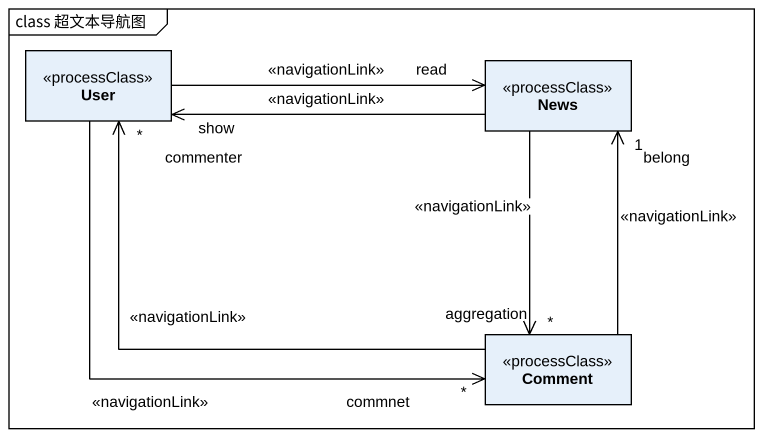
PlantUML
@startuml
mainframe class 超文本导航图
hide circle
hide empty members
class User <<processClass>>
class News <<processClass>>
class Comment <<processClass>>
User -right-> News : <<navigationLink>>\nread
User --> "*" Comment : <<navigationLink>>\ncommnet
News -left-> User : <<navigationLink>>\nshow
News --> "*" Comment : <<navigationLink>>\naggregation
Comment -up-> "*" User : commenter\n<<navigationLink>>
Comment -up-> "1" News : belong\n<<navigationLink>>
@enduml
